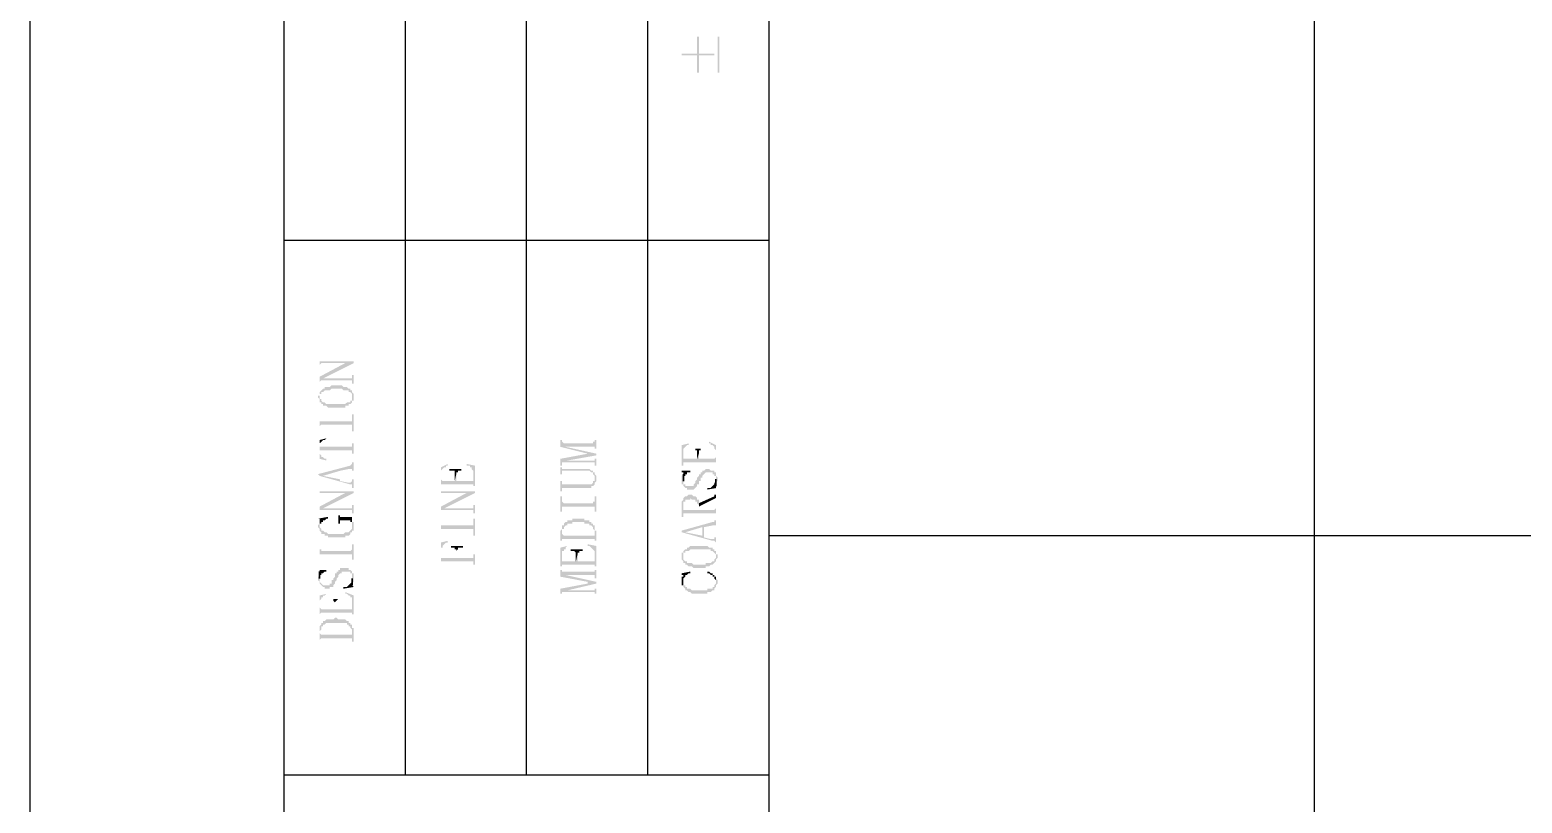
# Model space of a CAD drawing. Header units: millimetres. Extents: x 7018 to 13530, y 4187 to 5692.
# Drawn here: x 12641.97 to 12681.39, y 5168.21 to 5188.64 of the extents above; entities that cross this region are included whole.
import ezdxf

# ---------------------------------------------------------------- set-up
doc = ezdxf.new("R2010")
doc.units = ezdxf.units.MM

msp = doc.modelspace()

# ---------------------------------------------------------------- hatches: boundary and pattern name
at = {"transparency": 33554559}
for points in [[(12659.192, 5188.004), (12659.192, 5187.959), (12659.598, 5187.959), (12659.598, 5187.508), (12659.643, 5187.508), (12659.643, 5187.959), (12660.049, 5187.959), (12660.049, 5188.004), (12659.643, 5188.004), (12659.643, 5188.456), (12659.598, 5188.456), (12659.598, 5188.004)], [(12660.184, 5187.508), (12660.184, 5188.456), (12660.139, 5188.456), (12660.139, 5187.508)], [(12649.623, 5179.971), (12649.623, 5179.745), (12649.623, 5179.79), (12649.623, 5179.79), (12649.669, 5179.835), (12650.526, 5179.835), (12650.526, 5179.881), (12649.623, 5179.881)], [(12649.623, 5179.474), (12649.623, 5179.294), (12649.623, 5179.339), (12649.623, 5179.339), (12649.669, 5179.384), (12649.669, 5179.384), (12649.714, 5179.429), (12650.526, 5179.835), (12650.3, 5179.835)], [(12649.669, 5179.384), (12650.481, 5179.384), (12650.481, 5179.339), (12650.481, 5179.294), (12650.526, 5179.294), (12650.526, 5179.519), (12650.481, 5179.519), (12650.481, 5179.429), (12649.714, 5179.429)], [(12649.623, 5179.068), (12649.623, 5178.933), (12649.623, 5178.978), (12649.623, 5179.023), (12649.669, 5179.023), (12649.669, 5179.068), (12649.714, 5179.068), (12649.759, 5179.113), (12649.894, 5179.113), (12649.939, 5179.158), (12650.21, 5179.158), (12650.255, 5179.113), (12650.391, 5179.113), (12650.391, 5179.068), (12650.436, 5179.068), (12650.481, 5179.023), (12650.481, 5178.978), (12650.481, 5178.933), (12650.481, 5179.068), (12650.481, 5179.113), (12650.436, 5179.113), (12650.436, 5179.158), (12650.391, 5179.158), (12650.346, 5179.204), (12650.255, 5179.204), (12650.21, 5179.249), (12649.939, 5179.249), (12649.894, 5179.204), (12649.759, 5179.204), (12649.759, 5179.158), (12649.714, 5179.158), (12649.669, 5179.113), (12649.669, 5179.113)], [(12649.578, 5178.933), (12649.578, 5178.933), (12649.623, 5178.888), (12649.623, 5178.843), (12649.623, 5178.797), (12649.669, 5178.797), (12649.669, 5178.752), (12649.714, 5178.752), (12649.714, 5178.707), (12649.804, 5178.707), (12649.849, 5178.662), (12650.3, 5178.662), (12650.3, 5178.707), (12650.391, 5178.707), (12650.391, 5178.752), (12650.436, 5178.752), (12650.481, 5178.797), (12650.481, 5178.843), (12650.526, 5178.843), (12650.526, 5178.888), (12650.526, 5178.933), (12650.526, 5178.978), (12650.526, 5179.023), (12650.526, 5179.023), (12650.481, 5179.068), (12650.481, 5178.933), (12650.481, 5178.888), (12650.481, 5178.843), (12650.436, 5178.843), (12650.436, 5178.797), (12650.346, 5178.797), (12650.3, 5178.752), (12649.804, 5178.752), (12649.759, 5178.797), (12649.714, 5178.797), (12649.669, 5178.843), (12649.669, 5178.888), (12649.623, 5178.888), (12649.623, 5178.933), (12649.623, 5179.068), (12649.623, 5179.023), (12649.623, 5178.978), (12649.578, 5178.978)], [(12649.623, 5178.481), (12649.623, 5178.03), (12649.623, 5178.166), (12649.623, 5178.166), (12649.669, 5178.211), (12650.481, 5178.211), (12650.481, 5178.03), (12650.526, 5178.03), (12650.526, 5178.481), (12650.481, 5178.481), (12650.481, 5178.346), (12650.481, 5178.301), (12649.623, 5178.301)], [(12649.623, 5177.804), (12649.623, 5177.669), (12649.623, 5177.714), (12649.669, 5177.759), (12649.669, 5177.759), (12649.714, 5177.804), (12649.759, 5177.804), (12649.804, 5177.85), (12649.804, 5177.85)], [(12649.623, 5177.804), (12649.623, 5177.308), (12649.804, 5177.263), (12649.804, 5177.308), (12649.759, 5177.308), (12649.714, 5177.353), (12649.669, 5177.353), (12649.669, 5177.398), (12649.669, 5177.398), (12649.623, 5177.443), (12649.623, 5177.669)], [(12649.623, 5177.669), (12649.623, 5177.489), (12649.623, 5177.534), (12650.481, 5177.534), (12650.481, 5177.489), (12650.481, 5177.443), (12650.526, 5177.443), (12650.526, 5177.714), (12650.481, 5177.714), (12650.481, 5177.669), (12650.481, 5177.624), (12649.623, 5177.624)], [(12655.987, 5177.804), (12655.987, 5177.624), (12656.709, 5177.443), (12656.709, 5177.443), (12656.935, 5177.398), (12656.935, 5177.443), (12656.123, 5177.624), (12656.123, 5177.624), (12656.077, 5177.714), (12656.077, 5177.714), (12656.032, 5177.759), (12656.032, 5177.804), (12656.032, 5177.804)], [(12656.077, 5177.714), (12656.123, 5177.624), (12656.89, 5177.624), (12656.89, 5177.579), (12656.935, 5177.579), (12656.935, 5177.804), (12656.89, 5177.804), (12656.89, 5177.759), (12656.845, 5177.759), (12656.845, 5177.714)], [(12659.192, 5177.669), (12659.192, 5177.127), (12659.237, 5177.127), (12659.237, 5177.534), (12659.237, 5177.579), (12659.237, 5177.579), (12659.282, 5177.624), (12659.282, 5177.624), (12659.327, 5177.669), (12659.372, 5177.669), (12659.372, 5177.714), (12659.372, 5177.714)], [(12659.462, 5177.579), (12659.553, 5177.579), (12659.553, 5177.534), (12659.598, 5177.534), (12659.598, 5177.308), (12659.643, 5177.443), (12659.643, 5177.489), (12659.643, 5177.534), (12659.688, 5177.534), (12659.688, 5177.579), (12659.778, 5177.579)], [(12659.914, 5177.714), (12659.959, 5177.714), (12659.959, 5177.669), (12660.004, 5177.669), (12660.049, 5177.624), (12660.049, 5177.579), (12660.049, 5177.579), (12660.094, 5177.534), (12660.094, 5177.127), (12660.094, 5177.669), (12659.914, 5177.759)], [(12649.578, 5176.902), (12649.623, 5176.857), (12649.714, 5176.857), (12650.165, 5176.992), (12650.165, 5176.766), (12650.165, 5176.992), (12650.391, 5177.037), (12650.481, 5177.037), (12650.481, 5176.992), (12650.526, 5176.992), (12650.526, 5177.218), (12650.481, 5177.218), (12650.481, 5177.173), (12650.481, 5177.173), (12650.436, 5177.127), (12650.436, 5177.127)], [(12652.828, 5177.082), (12652.828, 5176.586), (12652.828, 5176.947), (12652.828, 5176.992), (12652.873, 5177.037), (12652.873, 5177.037), (12652.918, 5177.082), (12652.963, 5177.082), (12652.963, 5177.127), (12653.008, 5177.127), (12653.008, 5177.173)], [(12653.505, 5177.127), (12653.595, 5177.127), (12653.595, 5177.082), (12653.64, 5177.082), (12653.64, 5177.037), (12653.64, 5177.037), (12653.685, 5176.992), (12653.685, 5176.586), (12653.731, 5176.586), (12653.731, 5177.127), (12653.505, 5177.173)], [(12655.987, 5177.308), (12655.987, 5177.127), (12656.032, 5177.127), (12656.032, 5177.173), (12656.032, 5177.218), (12656.077, 5177.218), (12656.168, 5177.263), (12656.935, 5177.398), (12656.709, 5177.443)], [(12656.077, 5177.218), (12656.89, 5177.218), (12656.89, 5177.173), (12656.89, 5177.127), (12656.935, 5177.127), (12656.935, 5177.308), (12656.89, 5177.308), (12656.89, 5177.263), (12656.168, 5177.263)], [(12659.237, 5177.173), (12659.237, 5177.218), (12660.094, 5177.218), (12660.094, 5177.173), (12660.094, 5177.353), (12660.094, 5177.353), (12660.049, 5177.308), (12659.643, 5177.308), (12659.643, 5177.443), (12659.598, 5177.308), (12659.237, 5177.308), (12659.237, 5177.489)], [(12649.623, 5176.857), (12650.436, 5176.631), (12650.481, 5176.631), (12650.481, 5176.586), (12650.481, 5176.541), (12650.526, 5176.541), (12650.526, 5176.766), (12650.481, 5176.766), (12650.481, 5176.721), (12650.481, 5176.721), (12650.436, 5176.676), (12650.391, 5176.676), (12650.165, 5176.721), (12650.165, 5176.992), (12650.165, 5176.766), (12649.714, 5176.857), (12649.714, 5176.857)], [(12652.828, 5176.586), (12652.828, 5176.631), (12653.685, 5176.631), (12653.685, 5176.586), (12653.685, 5176.766), (12653.685, 5176.721), (12653.234, 5176.721), (12653.234, 5176.902), (12653.189, 5176.721), (12652.873, 5176.721), (12652.828, 5176.766), (12652.828, 5176.947)], [(12653.054, 5177.037), (12653.054, 5176.992), (12653.189, 5176.992), (12653.189, 5176.947), (12653.189, 5176.902), (12653.189, 5176.721), (12653.234, 5176.902), (12653.234, 5176.947), (12653.279, 5176.947), (12653.279, 5176.992), (12653.369, 5176.992), (12653.369, 5177.037)], [(12655.987, 5177.082), (12655.987, 5176.902), (12656.032, 5176.902), (12656.032, 5176.947), (12656.032, 5176.992), (12656.754, 5176.992), (12656.8, 5176.947), (12656.845, 5176.947), (12656.845, 5176.902), (12656.845, 5176.902), (12656.89, 5176.857), (12656.89, 5176.812), (12656.89, 5176.947), (12656.845, 5176.947), (12656.845, 5176.992), (12656.8, 5176.992), (12656.754, 5177.037), (12656.032, 5177.037), (12656.032, 5177.082), (12656.032, 5177.082)], [(12655.987, 5176.721), (12655.987, 5176.45), (12656.032, 5176.45), (12656.032, 5176.496), (12656.032, 5176.541), (12656.8, 5176.541), (12656.8, 5176.586), (12656.845, 5176.586), (12656.89, 5176.631), (12656.89, 5176.676), (12656.89, 5176.676), (12656.935, 5176.721), (12656.935, 5176.766), (12656.935, 5176.812), (12656.935, 5176.857), (12656.89, 5176.902), (12656.89, 5176.766), (12656.89, 5176.721), (12656.845, 5176.721), (12656.845, 5176.676), (12656.845, 5176.676), (12656.8, 5176.631), (12656.032, 5176.631), (12656.032, 5176.721)], [(12659.192, 5176.766), (12659.192, 5176.676), (12659.192, 5176.631), (12659.237, 5176.631), (12659.237, 5176.586), (12659.237, 5176.586), (12659.282, 5176.541), (12659.327, 5176.541), (12659.327, 5176.496), (12659.507, 5176.496), (12659.553, 5176.541), (12659.553, 5176.541), (12659.598, 5176.586), (12659.598, 5176.631), (12659.643, 5176.631), (12659.643, 5176.721), (12659.688, 5176.721), (12659.688, 5176.812), (12659.733, 5176.812), (12659.733, 5176.857), (12659.733, 5176.857), (12659.778, 5176.902), (12659.778, 5176.902), (12659.823, 5176.947), (12660.004, 5176.947), (12660.004, 5176.902), (12660.049, 5176.902), (12660.049, 5176.857), (12660.094, 5176.857), (12660.094, 5176.812), (12660.094, 5176.631), (12660.094, 5176.676), (12660.094, 5176.676), (12660.139, 5176.721), (12660.139, 5176.766), (12660.139, 5176.812), (12660.139, 5176.812), (12660.094, 5176.857), (12660.094, 5176.902), (12660.094, 5176.947), (12660.049, 5176.947), (12660.049, 5176.992), (12659.959, 5176.992), (12659.914, 5177.037), (12659.823, 5177.037), (12659.778, 5176.992), (12659.733, 5176.992), (12659.733, 5176.947), (12659.688, 5176.947), (12659.688, 5176.902), (12659.643, 5176.902), (12659.643, 5176.857), (12659.643, 5176.857), (12659.598, 5176.812), (12659.598, 5176.766), (12659.598, 5176.766), (12659.553, 5176.721), (12659.553, 5176.676), (12659.553, 5176.676), (12659.507, 5176.631), (12659.507, 5176.586), (12659.282, 5176.586), (12659.282, 5176.631), (12659.237, 5176.631), (12659.237, 5176.676), (12659.237, 5176.721), (12659.237, 5176.902), (12659.192, 5176.857), (12659.192, 5176.812)], [(12659.192, 5176.992), (12659.192, 5176.947), (12659.237, 5176.947), (12659.237, 5176.812), (12659.237, 5176.857), (12659.282, 5176.857), (12659.282, 5176.902), (12659.327, 5176.902), (12659.327, 5176.947), (12659.417, 5176.947), (12659.417, 5176.992)], [(12649.623, 5176.541), (12649.623, 5176.315), (12649.623, 5176.405), (12650.526, 5176.405), (12650.526, 5176.45), (12649.623, 5176.45)], [(12649.623, 5176.044), (12649.623, 5175.864), (12649.623, 5175.954), (12649.669, 5175.954), (12649.714, 5175.999), (12650.526, 5176.405), (12650.3, 5176.405)], [(12652.828, 5176.541), (12652.828, 5176.315), (12652.828, 5176.36), (12652.828, 5176.405), (12653.731, 5176.405), (12653.731, 5176.45), (12652.828, 5176.45)], [(12652.828, 5176.044), (12652.828, 5175.864), (12652.828, 5175.909), (12652.828, 5175.954), (12652.873, 5175.954), (12652.918, 5175.999), (12653.731, 5176.405), (12653.505, 5176.405)], [(12659.192, 5176.089), (12659.192, 5175.774), (12659.237, 5175.774), (12659.237, 5176.089), (12659.237, 5176.18), (12659.282, 5176.18), (12659.282, 5176.225), (12659.417, 5176.225), (12659.417, 5176.27), (12659.417, 5176.27), (12659.462, 5176.225), (12659.553, 5176.225), (12659.553, 5176.18), (12659.598, 5176.18), (12659.598, 5176.135), (12659.598, 5176.135), (12659.643, 5176.089), (12659.643, 5175.954), (12659.643, 5176.225), (12659.598, 5176.225), (12659.598, 5176.27), (12659.598, 5176.27), (12659.553, 5176.315), (12659.507, 5176.315), (12659.462, 5176.36), (12659.372, 5176.36), (12659.327, 5176.315), (12659.282, 5176.315), (12659.237, 5176.27), (12659.237, 5176.225), (12659.237, 5176.225), (12659.192, 5176.18), (12659.192, 5176.135), (12659.192, 5176.135)], [(12659.643, 5176.135), (12659.643, 5176.044), (12660.094, 5176.27), (12660.094, 5176.405), (12660.094, 5176.36), (12660.049, 5176.36), (12660.049, 5176.315), (12660.049, 5176.315)], [(12659.868, 5176.496), (12659.868, 5176.496), (12660.139, 5176.541), (12660.094, 5176.541), (12660.094, 5176.586), (12660.094, 5176.721), (12660.094, 5176.676), (12660.049, 5176.676), (12660.049, 5176.631), (12660.049, 5176.631), (12660.004, 5176.586), (12660.004, 5176.586), (12659.959, 5176.541), (12659.868, 5176.541)], [(12649.669, 5175.954), (12650.481, 5175.954), (12650.481, 5175.864), (12650.526, 5175.864), (12650.526, 5176.089), (12650.481, 5176.089), (12650.481, 5176.044), (12650.481, 5175.999), (12649.714, 5175.999)], [(12652.873, 5175.954), (12653.685, 5175.954), (12653.685, 5175.864), (12653.731, 5175.864), (12653.731, 5176.089), (12653.685, 5176.089), (12653.685, 5176.044), (12653.685, 5175.999), (12652.918, 5175.999)], [(12655.987, 5176.315), (12655.987, 5175.909), (12656.032, 5175.909), (12656.032, 5176.044), (12656.89, 5176.044), (12656.89, 5175.909), (12656.935, 5175.909), (12656.935, 5176.315), (12656.89, 5176.315), (12656.89, 5176.18), (12656.845, 5176.18), (12656.845, 5176.135), (12656.077, 5176.135), (12656.032, 5176.18), (12656.032, 5176.315)], [(12659.237, 5175.819), (12659.237, 5175.864), (12660.094, 5175.864), (12660.094, 5175.774), (12660.094, 5176.044), (12660.094, 5175.999), (12660.094, 5175.999), (12660.049, 5175.954), (12659.643, 5175.954), (12659.643, 5176.18), (12659.643, 5176.225), (12659.643, 5175.954), (12659.237, 5175.954), (12659.237, 5176.044)], [(12649.578, 5175.728), (12649.623, 5175.728), (12649.623, 5175.683), (12649.623, 5175.548), (12649.623, 5175.593), (12649.669, 5175.593), (12649.669, 5175.638), (12649.714, 5175.638), (12649.714, 5175.683), (12649.759, 5175.683), (12649.804, 5175.728), (12649.849, 5175.728), (12649.849, 5175.774)], [(12649.578, 5175.548), (12649.578, 5175.503), (12649.578, 5175.503), (12649.623, 5175.458), (12649.623, 5175.412), (12649.623, 5175.412), (12649.669, 5175.367), (12649.669, 5175.322), (12649.759, 5175.322), (12649.759, 5175.277), (12649.849, 5175.277), (12649.849, 5175.232), (12650.3, 5175.232), (12650.3, 5175.277), (12650.391, 5175.277), (12650.436, 5175.322), (12650.436, 5175.367), (12650.481, 5175.367), (12650.481, 5175.412), (12650.526, 5175.412), (12650.526, 5175.458), (12650.526, 5175.548), (12650.526, 5175.593), (12650.526, 5175.638), (12650.481, 5175.638), (12650.481, 5175.503), (12650.481, 5175.458), (12650.481, 5175.458), (12650.436, 5175.412), (12650.436, 5175.412), (12650.391, 5175.367), (12650.3, 5175.367), (12650.255, 5175.322), (12649.849, 5175.322), (12649.804, 5175.367), (12649.759, 5175.367), (12649.714, 5175.412), (12649.669, 5175.412), (12649.669, 5175.458), (12649.669, 5175.458), (12649.623, 5175.503), (12649.623, 5175.638), (12649.623, 5175.593), (12649.623, 5175.593)], [(12650.12, 5175.819), (12650.12, 5175.593), (12650.165, 5175.593), (12650.165, 5175.638), (12650.165, 5175.683), (12650.436, 5175.683), (12650.436, 5175.638), (12650.481, 5175.728), (12650.481, 5175.774), (12650.165, 5175.774), (12650.165, 5175.819), (12650.165, 5175.819)], [(12650.436, 5175.638), (12650.481, 5175.638), (12650.481, 5175.548), (12650.481, 5175.683), (12650.481, 5175.728)], [(12652.828, 5175.728), (12652.828, 5175.277), (12652.828, 5175.412), (12652.828, 5175.458), (12653.685, 5175.458), (12653.685, 5175.277), (12653.731, 5175.277), (12653.731, 5175.728), (12653.685, 5175.728), (12653.685, 5175.593), (12653.685, 5175.548), (12652.828, 5175.548), (12652.828, 5175.593)], [(12655.987, 5175.367), (12655.987, 5175.142), (12656.032, 5175.142), (12656.032, 5175.367), (12656.032, 5175.412), (12656.032, 5175.458), (12656.077, 5175.458), (12656.077, 5175.503), (12656.077, 5175.503), (12656.123, 5175.548), (12656.168, 5175.548), (12656.168, 5175.593), (12656.303, 5175.593), (12656.303, 5175.638), (12656.619, 5175.638), (12656.619, 5175.593), (12656.754, 5175.593), (12656.754, 5175.548), (12656.8, 5175.548), (12656.845, 5175.503), (12656.845, 5175.458), (12656.845, 5175.458), (12656.89, 5175.412), (12656.89, 5175.142), (12656.935, 5175.142), (12656.935, 5175.367), (12656.935, 5175.412), (12656.89, 5175.412), (12656.89, 5175.503), (12656.89, 5175.548), (12656.845, 5175.548), (12656.845, 5175.593), (12656.8, 5175.593), (12656.8, 5175.638), (12656.754, 5175.638), (12656.754, 5175.683), (12656.619, 5175.683), (12656.619, 5175.728), (12656.303, 5175.728), (12656.303, 5175.683), (12656.168, 5175.683), (12656.168, 5175.638), (12656.123, 5175.638), (12656.077, 5175.593), (12656.077, 5175.548), (12656.032, 5175.548), (12656.032, 5175.503), (12656.032, 5175.458), (12656.032, 5175.458), (12655.987, 5175.412), (12655.987, 5175.412)], [(12659.192, 5175.412), (12659.192, 5175.367), (12659.282, 5175.367), (12659.733, 5175.503), (12659.733, 5175.277), (12659.778, 5175.503), (12660.004, 5175.548), (12660.094, 5175.548), (12660.094, 5175.503), (12660.094, 5175.728), (12660.094, 5175.683), (12660.049, 5175.683), (12660.049, 5175.638), (12660.004, 5175.638)], [(12656.032, 5175.142), (12656.032, 5175.187), (12656.89, 5175.187), (12656.89, 5175.142), (12656.89, 5175.322), (12656.89, 5175.277), (12656.077, 5175.277), (12656.032, 5175.322), (12656.032, 5175.367)], [(12659.192, 5175.367), (12660.004, 5175.142), (12660.049, 5175.142), (12660.094, 5175.097), (12660.094, 5175.051), (12660.094, 5175.277), (12660.094, 5175.232), (12660.049, 5175.232), (12660.049, 5175.187), (12659.959, 5175.187), (12659.778, 5175.232), (12659.778, 5175.503), (12659.733, 5175.277), (12659.282, 5175.367), (12659.282, 5175.367)], [(12649.623, 5175.051), (12649.623, 5174.645), (12649.623, 5174.781), (12650.481, 5174.781), (12650.481, 5174.645), (12650.526, 5174.645), (12650.526, 5175.051), (12650.481, 5175.051), (12650.481, 5174.916), (12650.481, 5174.916), (12650.436, 5174.871), (12649.669, 5174.871), (12649.669, 5174.916), (12649.623, 5174.916)], [(12652.828, 5175.097), (12652.828, 5174.51), (12652.828, 5174.871), (12652.828, 5174.961), (12652.873, 5174.961), (12652.873, 5175.006), (12652.873, 5175.006), (12652.918, 5175.051), (12652.918, 5175.051), (12652.963, 5175.097), (12653.008, 5175.097), (12653.008, 5175.142)], [(12652.828, 5174.555), (12652.828, 5174.6), (12653.685, 5174.6), (12653.685, 5174.51), (12653.731, 5174.51), (12653.731, 5174.781), (12653.685, 5174.781), (12653.685, 5174.735), (12653.685, 5174.69), (12653.234, 5174.69), (12653.234, 5174.871), (12653.234, 5174.69), (12652.828, 5174.69), (12652.828, 5174.871)], [(12653.099, 5175.006), (12653.099, 5174.961), (12653.189, 5174.961), (12653.189, 5174.916), (12653.234, 5174.916), (12653.234, 5174.69), (12653.234, 5174.871), (12653.234, 5174.871), (12653.279, 5174.916), (12653.279, 5174.961), (12653.415, 5174.961), (12653.415, 5175.006)], [(12655.987, 5174.961), (12655.987, 5174.465), (12656.032, 5174.465), (12656.032, 5174.826), (12656.032, 5174.871), (12656.077, 5174.871), (12656.077, 5174.916), (12656.123, 5174.916), (12656.123, 5174.961), (12656.123, 5174.961), (12656.168, 5175.006), (12656.213, 5175.006), (12656.168, 5175.006)], [(12656.032, 5174.465), (12656.032, 5174.51), (12656.89, 5174.51), (12656.89, 5174.465), (12656.89, 5174.645), (12656.89, 5174.6), (12656.438, 5174.6), (12656.438, 5174.781), (12656.393, 5174.6), (12656.032, 5174.6), (12656.032, 5174.645), (12656.032, 5174.826)], [(12656.258, 5174.916), (12656.258, 5174.871), (12656.348, 5174.871), (12656.393, 5174.826), (12656.393, 5174.781), (12656.393, 5174.6), (12656.438, 5174.781), (12656.438, 5174.826), (12656.484, 5174.826), (12656.484, 5174.871), (12656.574, 5174.871), (12656.574, 5174.916)], [(12656.709, 5175.006), (12656.754, 5175.006), (12656.8, 5174.961), (12656.8, 5174.961), (12656.845, 5174.916), (12656.845, 5174.916), (12656.89, 5174.871), (12656.89, 5174.826), (12656.89, 5174.465), (12656.935, 5174.465), (12656.935, 5175.006), (12656.709, 5175.051)], [(12659.192, 5174.735), (12659.192, 5174.69), (12659.192, 5174.645), (12659.192, 5174.645), (12659.237, 5174.6), (12659.237, 5174.555), (12659.282, 5174.555), (12659.282, 5174.51), (12659.327, 5174.51), (12659.372, 5174.465), (12659.462, 5174.465), (12659.507, 5174.42), (12659.823, 5174.42), (12659.823, 5174.465), (12659.914, 5174.465), (12659.959, 5174.51), (12660.004, 5174.51), (12660.049, 5174.555), (12660.049, 5174.555), (12660.094, 5174.6), (12660.094, 5174.645), (12660.094, 5174.645), (12660.139, 5174.69), (12660.139, 5174.735), (12660.139, 5174.781), (12660.094, 5174.781), (12660.094, 5174.826), (12660.094, 5174.735), (12660.094, 5174.69), (12660.094, 5174.69), (12660.049, 5174.645), (12660.049, 5174.6), (12660.004, 5174.6), (12659.959, 5174.555), (12659.823, 5174.555), (12659.823, 5174.51), (12659.507, 5174.51), (12659.462, 5174.555), (12659.327, 5174.555), (12659.327, 5174.6), (12659.282, 5174.6), (12659.237, 5174.645), (12659.237, 5174.69), (12659.237, 5174.826), (12659.192, 5174.826), (12659.192, 5174.781)], [(12659.237, 5174.826), (12659.237, 5174.735), (12659.237, 5174.781), (12659.237, 5174.826), (12659.282, 5174.826), (12659.282, 5174.871), (12659.372, 5174.871), (12659.417, 5174.916), (12659.959, 5174.916), (12659.959, 5174.871), (12660.004, 5174.871), (12660.049, 5174.826), (12660.049, 5174.826), (12660.094, 5174.781), (12660.094, 5174.735), (12660.094, 5174.871), (12660.049, 5174.871), (12660.049, 5174.916), (12660.004, 5174.916), (12660.004, 5174.961), (12659.914, 5174.961), (12659.868, 5175.006), (12659.417, 5175.006), (12659.372, 5174.961), (12659.327, 5174.961), (12659.327, 5174.916), (12659.282, 5174.916), (12659.237, 5174.871), (12659.237, 5174.871)], [(12649.578, 5174.149), (12649.578, 5174.104), (12649.578, 5174.104), (12649.623, 5174.058), (12649.623, 5174.013), (12649.623, 5174.013), (12649.669, 5173.968), (12649.669, 5173.968), (12649.714, 5173.923), (12649.759, 5173.923), (12649.759, 5173.878), (12649.894, 5173.878), (12649.894, 5173.923), (12649.985, 5173.923), (12649.985, 5173.968), (12649.985, 5173.968), (12650.03, 5174.013), (12650.03, 5174.058), (12650.03, 5174.058), (12650.075, 5174.104), (12650.075, 5174.149), (12650.075, 5174.149), (12650.12, 5174.194), (12650.12, 5174.239), (12650.12, 5174.239), (12650.165, 5174.284), (12650.21, 5174.284), (12650.21, 5174.329), (12650.436, 5174.329), (12650.436, 5174.284), (12650.481, 5174.284), (12650.481, 5174.239), (12650.481, 5174.013), (12650.526, 5174.058), (12650.526, 5174.149), (12650.526, 5174.239), (12650.526, 5174.284), (12650.481, 5174.284), (12650.481, 5174.329), (12650.481, 5174.329), (12650.436, 5174.374), (12650.391, 5174.374), (12650.391, 5174.42), (12650.165, 5174.42), (12650.165, 5174.374), (12650.12, 5174.374), (12650.12, 5174.329), (12650.075, 5174.329), (12650.075, 5174.284), (12650.03, 5174.284), (12650.03, 5174.194), (12650.03, 5174.194), (12649.985, 5174.149), (12649.985, 5174.104), (12649.939, 5174.104), (12649.939, 5174.058), (12649.939, 5174.013), (12649.894, 5174.013), (12649.894, 5173.968), (12649.714, 5173.968), (12649.669, 5174.013), (12649.669, 5174.013), (12649.623, 5174.058), (12649.623, 5174.284), (12649.623, 5174.239), (12649.623, 5174.194), (12649.578, 5174.194)], [(12649.578, 5174.374), (12649.623, 5174.374), (12649.623, 5174.329), (12649.623, 5174.194), (12649.623, 5174.239), (12649.669, 5174.239), (12649.669, 5174.284), (12649.714, 5174.284), (12649.759, 5174.329), (12649.804, 5174.329), (12649.804, 5174.374), (12649.804, 5174.374)], [(12655.987, 5174.374), (12655.987, 5174.194), (12656.709, 5174.058), (12656.709, 5174.013), (12656.935, 5174.013), (12656.935, 5174.058), (12656.123, 5174.239), (12656.123, 5174.239), (12656.077, 5174.329), (12656.032, 5174.329), (12656.032, 5174.374), (12656.032, 5174.374)], [(12656.077, 5174.329), (12656.123, 5174.239), (12656.89, 5174.239), (12656.89, 5174.194), (12656.89, 5174.149), (12656.935, 5174.149), (12656.935, 5174.374), (12656.89, 5174.374), (12656.89, 5174.329), (12656.845, 5174.329)], [(12650.255, 5173.923), (12650.255, 5173.878), (12650.526, 5173.923), (12650.526, 5173.923), (12650.481, 5173.968), (12650.481, 5174.104), (12650.481, 5174.058), (12650.481, 5174.058), (12650.436, 5174.013), (12650.436, 5174.013), (12650.391, 5173.968), (12650.391, 5173.968), (12650.346, 5173.923), (12650.3, 5173.923)], [(12655.987, 5173.878), (12655.987, 5173.743), (12656.032, 5173.743), (12656.032, 5173.788), (12656.077, 5173.788), (12656.168, 5173.833), (12656.935, 5174.013), (12656.709, 5174.013)], [(12659.192, 5174.284), (12659.192, 5174.239), (12659.237, 5174.239), (12659.237, 5173.968), (12659.237, 5174.104), (12659.237, 5174.149), (12659.237, 5174.149), (12659.282, 5174.194), (12659.282, 5174.239), (12659.327, 5174.239), (12659.372, 5174.284), (12659.417, 5174.284), (12659.417, 5174.329)], [(12659.192, 5174.104), (12659.192, 5174.058), (12659.192, 5174.013), (12659.192, 5173.968), (12659.237, 5173.968), (12659.237, 5174.239), (12659.237, 5174.194), (12659.192, 5174.194), (12659.192, 5174.149)], [(12659.237, 5173.968), (12659.237, 5173.923), (12659.237, 5173.923), (12659.282, 5173.878), (12659.282, 5173.833), (12659.327, 5173.833), (12659.372, 5173.788), (12659.417, 5173.788), (12659.462, 5173.743), (12659.868, 5173.743), (12659.868, 5173.788), (12659.959, 5173.788), (12660.004, 5173.833), (12660.049, 5173.833), (12660.049, 5173.878), (12660.049, 5173.878), (12660.094, 5173.923), (12660.094, 5173.968), (12660.094, 5173.968), (12660.139, 5174.013), (12660.139, 5174.058), (12660.139, 5174.104), (12660.139, 5174.104), (12660.094, 5174.149), (12660.094, 5174.194), (12660.094, 5174.058), (12660.094, 5174.013), (12660.094, 5174.013), (12660.049, 5173.968), (12660.049, 5173.923), (12660.004, 5173.923), (12660.004, 5173.878), (12659.868, 5173.878), (12659.868, 5173.833), (12659.462, 5173.833), (12659.417, 5173.878), (12659.327, 5173.878), (12659.327, 5173.923), (12659.282, 5173.923), (12659.282, 5173.968), (12659.237, 5173.968), (12659.237, 5174.013), (12659.237, 5174.058), (12659.237, 5174.058)], [(12659.868, 5174.284), (12659.914, 5174.284), (12659.959, 5174.239), (12660.004, 5174.239), (12660.004, 5174.194), (12660.049, 5174.194), (12660.049, 5174.149), (12660.049, 5174.149), (12660.094, 5174.104), (12660.094, 5174.058), (12660.094, 5174.194), (12660.049, 5174.194), (12660.049, 5174.239), (12660.004, 5174.239), (12660.004, 5174.284), (12659.959, 5174.284), (12659.914, 5174.329), (12659.868, 5174.329)], [(12649.623, 5173.697), (12649.623, 5173.201), (12649.623, 5173.562), (12649.623, 5173.562), (12649.669, 5173.607), (12649.669, 5173.652), (12649.714, 5173.652), (12649.714, 5173.697), (12649.759, 5173.697), (12649.804, 5173.743), (12649.804, 5173.743)], [(12649.894, 5173.607), (12649.985, 5173.607), (12649.985, 5173.562), (12649.985, 5173.562), (12650.03, 5173.517), (12650.03, 5173.336), (12650.03, 5173.517), (12650.03, 5173.517), (12650.075, 5173.562), (12650.075, 5173.562), (12650.12, 5173.607), (12650.165, 5173.607)], [(12650.3, 5173.743), (12650.346, 5173.743), (12650.391, 5173.697), (12650.436, 5173.697), (12650.436, 5173.652), (12650.481, 5173.652), (12650.481, 5173.562), (12650.481, 5173.201), (12650.526, 5173.201), (12650.526, 5173.697), (12650.3, 5173.788)], [(12656.077, 5173.788), (12656.89, 5173.788), (12656.89, 5173.743), (12656.935, 5173.743), (12656.935, 5173.878), (12656.89, 5173.878), (12656.89, 5173.833), (12656.168, 5173.833)], [(12649.623, 5173.201), (12649.623, 5173.201), (12649.669, 5173.246), (12650.481, 5173.246), (12650.481, 5173.201), (12650.481, 5173.382), (12650.481, 5173.336), (12650.03, 5173.336), (12650.03, 5173.517), (12650.03, 5173.336), (12649.669, 5173.336), (12649.623, 5173.382), (12649.623, 5173.517)], [(12649.623, 5172.75), (12649.623, 5172.479), (12649.623, 5172.75), (12649.623, 5172.75), (12649.669, 5172.795), (12649.669, 5172.84), (12649.669, 5172.885), (12649.714, 5172.885), (12649.714, 5172.93), (12649.759, 5172.93), (12649.804, 5172.975), (12650.346, 5172.975), (12650.346, 5172.93), (12650.391, 5172.93), (12650.391, 5172.885), (12650.436, 5172.885), (12650.436, 5172.84), (12650.436, 5172.84), (12650.481, 5172.795), (12650.481, 5172.75), (12650.481, 5172.479), (12650.526, 5172.479), (12650.526, 5172.75), (12650.526, 5172.84), (12650.481, 5172.84), (12650.481, 5172.885), (12650.481, 5172.93), (12650.436, 5172.93), (12650.436, 5172.975), (12650.391, 5172.975), (12650.391, 5173.02), (12650.346, 5173.02), (12650.3, 5173.066), (12650.12, 5173.066), (12650.075, 5173.111), (12650.03, 5173.111), (12649.985, 5173.066), (12649.804, 5173.066), (12649.759, 5173.02), (12649.714, 5173.02), (12649.714, 5172.975), (12649.669, 5172.975), (12649.669, 5172.93), (12649.669, 5172.93), (12649.623, 5172.885), (12649.623, 5172.795)], [(12649.623, 5172.524), (12649.623, 5172.524), (12649.669, 5172.569), (12650.481, 5172.569), (12650.481, 5172.524), (12650.481, 5172.705), (12650.481, 5172.659), (12649.669, 5172.659), (12649.623, 5172.705), (12649.623, 5172.705)]]:
    msp.add_hatch(color=256, dxfattribs=at).paths.add_polyline_path(points)

# ---------------------------------------------------------------- linework, layer by layer
for p, q in [((12648.676, 5242.873), (12648.676, 4956.132)), ((12675.9, 5242.873), (12675.9, 4986.912)), ((12661.493, 5175.281), (13057.931, 5175.281))]:
    msp.add_line(p, q)
for points in [[(13061.969, 4951.873), (13061.969, 5248.873), (12641.969, 5248.873), (12641.969, 4951.873)], [(12659.237, 5176.902), (12659.237, 5176.721), (12659.237, 5176.766), (12659.237, 5176.902)], [(12660.094, 5176.721), (12660.094, 5176.586), (12660.094, 5176.631), (12660.094, 5176.766)], [(12649.623, 5174.284), (12649.623, 5174.149), (12649.623, 5174.329)], [(12650.481, 5174.104), (12650.481, 5173.968), (12650.481, 5174.013), (12650.481, 5174.149), (12650.481, 5174.149)]]:
    msp.add_lwpolyline(points, close=True)
for points in [[(12651.88, 5242.873), (12651.88, 5168.959)], [(12655.084, 5242.873), (12655.084, 5168.959)], [(12658.289, 5242.873), (12658.289, 5168.959)], [(12661.493, 5242.873), (12661.493, 4956.132)], [(12648.676, 5183.085), (12661.493, 5183.085)], [(12648.676, 5168.959), (12661.493, 5168.959)]]:
    msp.add_lwpolyline(points)

doc.saveas('drawing.dxf')
